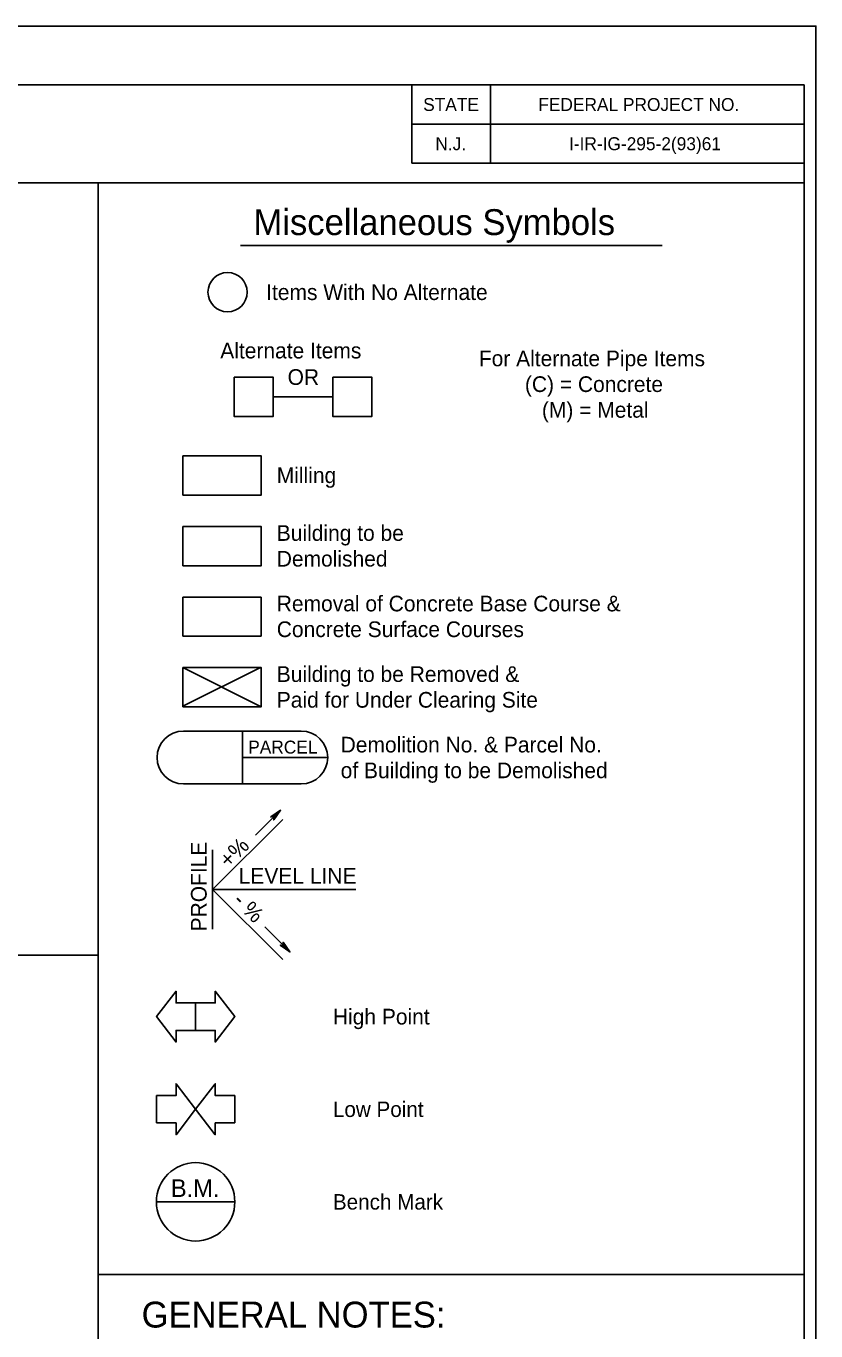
# Model space of a CAD drawing. Extents: x 215757 to 216806, y 859891 to 860551.
# Drawn here: x 216604.2 to 216805.6, y 860218.4 to 860551.2 of the extents above; entities that cross this region are included whole.
import ezdxf

# ---------------------------------------------------------------- set-up
doc = ezdxf.new("R2010")
doc.units = 0
for name, color, linetype in [('1', 7, 'Continuous'), ('10', 7, 'Continuous'), ('2', 7, 'Continuous'), ('23', 7, 'Continuous'), ('4', 7, 'Continuous'), ('41', 7, 'Continuous'), ('5', 7, 'Continuous'), ('60', 7, 'Continuous'), ('9', 7, 'Continuous')]:
    doc.layers.add(name, color=color, linetype=linetype)

msp = doc.modelspace()

# ---------------------------------------------------------------- linework, layer by layer
at = {"layer": '1'}
for p, q in [((216802.64, 860536.22), (215812.64, 860536.22)), ((216702.64, 860536.22), (216702.64, 860516.22)), ((216722.64, 860536.22), (216722.64, 860516.22)), ((216802.64, 859906.22), (216802.64, 860536.22)), ((216722.64, 860526.22), (216702.64, 860526.22)), ((216802.64, 860526.22), (216722.64, 860526.22)), ((216802.64, 860516.22), (216702.64, 860516.22)), ((215812.64, 860511.22), (216802.64, 860511.22)), ((216622.64, 860511.22), (216622.64, 860011.22)), ((216766.4, 860495.22), (216658.88, 860495.22)), ((216644.22, 860387.59), (216664.22, 860377.59)), ((216663.97, 860387.59), (216644.22, 860377.71)), ((216644.39, 860371.4), (216674.38, 860371.4)), ((216659.38, 860357.91), (216659.38, 860371.4)), ((216681.13, 860364.66), (216659.38, 860364.66)), ((216644.39, 860357.91), (216674.38, 860357.91)), ((216651.79, 860330.98), (216669.69, 860348.87)), ((216651.79, 860320.86), (216651.79, 860341.1)), ((216651.79, 860330.98), (216688.34, 860330.98)), ((216651.79, 860330.98), (216669.69, 860313.09)), ((216382.64, 860314.21), (216622.64, 860314.21)), ((216622.64, 860232.8), (216802.64, 860232.8))]:
    msp.add_line(p, q, dxfattribs=at)
for points in [[(216644.22, 860423.58), (216644.22, 860413.58), (216664.22, 860413.58), (216664.22, 860423.58)], [(216644.22, 860387.59), (216644.22, 860377.59), (216664.22, 860377.59), (216664.22, 860387.59)]]:
    msp.add_lwpolyline(points, close=True, dxfattribs=at)
for centre, start, end in [((216644.39, 860364.66), 90, 270), ((216674.39, 860364.66), 270, 90)]:
    msp.add_arc(centre, 6.75, start, end, dxfattribs=at)
at = {"layer": '10'}
for p, q in [((216662.77, 860344.85), (216669.13, 860351.22)), ((216665.14, 860321.42), (216671.51, 860315.06))]:
    msp.add_line(p, q, dxfattribs=at)
for points in [[(216669.13, 860351.22), (216666.64, 860349.48), (216667.52, 860349.61), (216667.39, 860348.74), (216669.13, 860351.22), (216668.99, 860351.07), (216666.73, 860349.51), (216667.56, 860349.64), (216667.45, 860348.86), (216668.93, 860350.99), (216668.84, 860350.93), (216666.91, 860349.58), (216667.58, 860349.65), (216667.48, 860348.99), (216668.81, 860350.9), (216668.75, 860350.82), (216667.06, 860349.64), (216667.59, 860349.67), (216667.56, 860349.13), (216668.55, 860350.61), (216668.43, 860350.49), (216667.22, 860349.7), (216667.6, 860349.7), (216667.6, 860349.28), (216668.4, 860350.48), (216668.28, 860350.38), (216667.39, 860349.75), (216667.68, 860349.75), (216667.67, 860349.45), (216668.18, 860350.27), (216668.06, 860350.17), (216667.52, 860349.8), (216667.7, 860349.78), (216667.69, 860349.54), (216668.02, 860350.11), (216667.65, 860349.88), (216667.78, 860349.84), (216667.73, 860349.63), (216667.95, 860350.02), (216667.71, 860349.87), (216667.86, 860349.89), (216667.8, 860349.76), (216667.83, 860349.91), (216667.78, 860349.87)], [(216671.51, 860315.06), (216669.76, 860317.55), (216669.9, 860316.67), (216669.03, 860316.8), (216671.51, 860315.06), (216671.36, 860315.19), (216669.8, 860317.46), (216669.93, 860316.62), (216669.15, 860316.74), (216671.28, 860315.26), (216671.22, 860315.34), (216669.87, 860317.28), (216669.94, 860316.61), (216669.28, 860316.71), (216671.19, 860315.38), (216671.11, 860315.44), (216669.93, 860317.13), (216669.96, 860316.6), (216669.42, 860316.63), (216670.9, 860315.64), (216670.78, 860315.76), (216669.98, 860316.97), (216669.99, 860316.59), (216669.57, 860316.59), (216670.77, 860315.79), (216670.67, 860315.91), (216670.04, 860316.8), (216670.04, 860316.51), (216669.74, 860316.52), (216670.56, 860316.01), (216670.46, 860316.13), (216670.09, 860316.67), (216670.07, 860316.49), (216669.83, 860316.5), (216670.39, 860316.17), (216670.17, 860316.54), (216670.13, 860316.41), (216669.92, 860316.46), (216670.31, 860316.23), (216670.16, 860316.48), (216670.18, 860316.33), (216670.05, 860316.39), (216670.2, 860316.35), (216670.16, 860316.41)]]:
    msp.add_lwpolyline(points, dxfattribs=at)
at = {"layer": '2'}
for p, q in [((216644.22, 860405.59), (216644.22, 860395.59)), ((216664.22, 860405.59), (216644.22, 860405.59)), ((216644.22, 860395.59), (216644.22, 860405.59)), ((216644.22, 860405.59), (216664.22, 860405.59)), ((216664.22, 860395.59), (216664.22, 860405.59)), ((216664.22, 860405.59), (216664.22, 860395.59)), ((216644.22, 860395.59), (216664.22, 860395.59)), ((216664.22, 860395.59), (216644.22, 860395.59))]:
    msp.add_line(p, q, dxfattribs=at)
msp.add_lwpolyline([(216664.22, 860395.59), (216664.22, 860395.59), (216664.22, 860395.59), (216664.22, 860395.59)], close=True, dxfattribs=at)
at = {"layer": '23'}
msp.add_line((216657.47, 860251.31), (216637.47, 860251.31), dxfattribs=at)
msp.add_circle((216647.47, 860251.31), 10, dxfattribs=at)
at = {"layer": '4'}
for points in [[(216657.26, 860461.64), (216667.26, 860461.64), (216667.26, 860451.64), (216657.26, 860451.64)], [(216682.44, 860461.64), (216692.44, 860461.64), (216692.44, 860451.64), (216682.44, 860451.64)]]:
    msp.add_lwpolyline(points, close=True, dxfattribs=at)
msp.add_circle((216655.62, 860483.35), 5, dxfattribs=at)
at = {"layer": '41'}
msp.add_line((216805.64, 860551.22), (215757.46, 860551.22), dxfattribs=at)
msp.add_lwpolyline([(215757.46, 860551.22), (216805.64, 860551.22), (216805.64, 859891.22), (215757.46, 859891.22)], close=True, dxfattribs=at)
at = {"layer": '5'}
msp.add_line((216667.26, 860456.64), (216682.44, 860456.64), dxfattribs=at)
at = {"layer": '60'}
msp.add_line((216664.22, 860441.65), (216664.17, 860441.7), dxfattribs=at)
for points in [[(216644.22, 860441.58), (216644.22, 860431.58), (216664.22, 860431.58), (216664.22, 860441.58)], [(216644.22, 860441.58), (216644.22, 860431.58), (216664.22, 860431.58), (216664.22, 860441.58)], [(216644.22, 860423.58), (216644.22, 860413.58), (216664.22, 860413.58), (216664.22, 860423.58)]]:
    msp.add_lwpolyline(points, close=True, dxfattribs=at)
at = {"layer": '9'}
for points in [[(216647.47, 860302.05), (216642.47, 860302.05), (216642.47, 860305.05), (216637.49, 860298.55), (216642.47, 860292.05), (216642.47, 860295.05), (216647.47, 860295.05)], [(216647.47, 860302.05), (216652.47, 860302.05), (216652.47, 860305.05), (216657.45, 860298.55), (216652.47, 860292.05), (216652.47, 860295.05), (216647.47, 860295.05)], [(216637.49, 860271.43), (216642.49, 860271.43), (216642.49, 860268.43), (216647.47, 860274.93), (216642.49, 860281.43), (216642.49, 860278.43), (216637.49, 860278.43)], [(216657.45, 860271.43), (216652.45, 860271.43), (216652.45, 860268.43), (216647.47, 860274.93), (216652.45, 860281.43), (216652.45, 860278.43), (216657.45, 860278.43)]]:
    msp.add_lwpolyline(points, close=True, dxfattribs=at)

# ---------------------------------------------------------------- texts
at = {"layer": '1'}
for s, height, p in [('STATE', 3.3, (216705.49, 860529.57)), ('FEDERAL PROJECT NO.', 3.2999, (216734.85, 860529.57)), ('N.J.', 3.3, (216708.6, 860519.57)), ('I-IR-IG-295-2(93)61', 3.2999, (216742.68, 860519.57))]:
    msp.add_text(s, height=height, dxfattribs=at).set_placement(p)
at = {"layer": '23'}
msp.add_text('B.M.', height=4.5, dxfattribs=at).set_placement((216641.16, 860252.56))
at = {"layer": '5'}
for s, height, p in [('Miscellaneous Symbols', 6.6001, (216662.21, 860497.92)), ('Items With No Alternate', 4, (216665.46, 860481.35)), ('Alternate Items', 4, (216653.75, 860466.45)), ('For Alternate Pipe Items', 4, (216719.69, 860464.45)), ('OR', 4, (216670.92, 860459.7)), ('  (C) = Concrete', 4, (216728.46, 860457.89)), ('(M) = Metal', 4, (216735.77, 860451.33)), ('Milling', 4, (216668.16, 860434.64)), ('Building to be ', 4, (216668.16, 860419.92)), ('Demolished', 4, (216668.16, 860413.36)), ('Removal of Concrete Base Course &', 4, (216668.16, 860401.93)), ('Concrete Surface Courses', 4, (216668.16, 860395.37)), ('Building to be Removed &', 4, (216668.16, 860383.93)), ('Paid for Under Clearing Site', 4, (216668.16, 860377.37)), ('Demolition No. & Parcel No.', 4, (216684.45, 860365.94)), ('PARCEL', 3.3, (216660.88, 860365.66)), ('of Building to be Demolished', 4, (216684.45, 860359.38)), ('LEVEL LINE', 4, (216658.46, 860332.49)), ('High Point', 4, (216682.47, 860296.55)), ('Low Point', 3.937, (216682.47, 860272.96)), ('Bench Mark', 3.937, (216682.47, 860249.34)), ('GENERAL NOTES:', 6.6001, (216633.69, 860219.25))]:
    msp.add_text(s, height=height, dxfattribs=at).set_placement(p)
for s, rotation, p in [('+%', 45, (216655.89, 860336.25)), ('PROFILE', 90, (216650.28, 860320.31)), ('- %', 315, (216656.77, 860327.84))]:
    msp.add_text(s, height=4, rotation=rotation, dxfattribs=at).set_placement(p)

doc.saveas('drawing.dxf')
